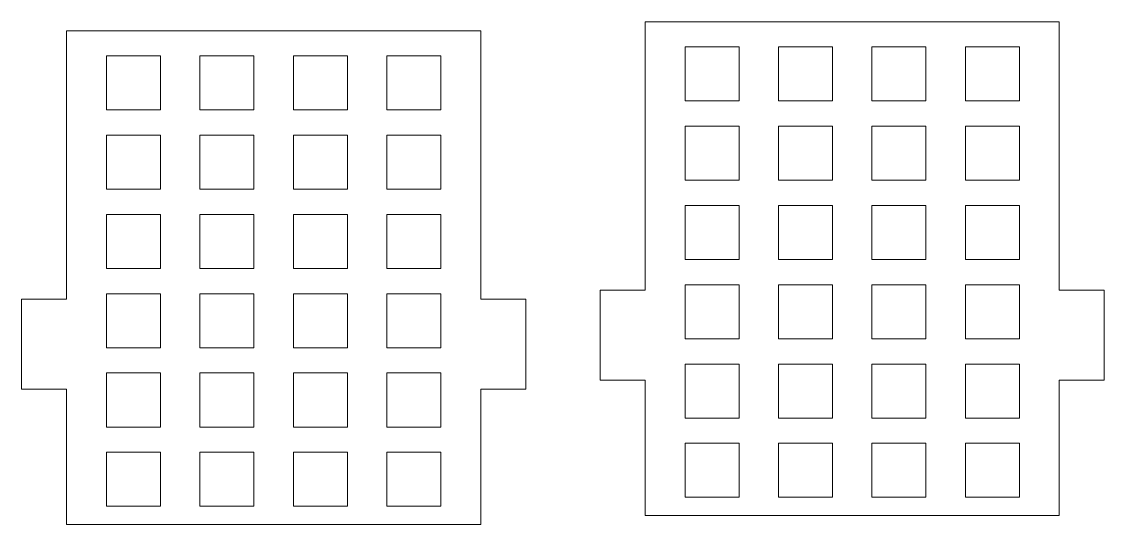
# Model space of a CAD drawing. Header units: inches. Extents: x 0.15 to 9.58, y -4.79 to -0.12.
# Drawn here: x 0.149 to 3.156, y -4.794 to -3.399 of the extents above; entities that cross this region are included whole.
import ezdxf

# ---------------------------------------------------------------- set-up
doc = ezdxf.new("R2010")
doc.units = ezdxf.units.IN
doc.header["$MEASUREMENT"] = 0
doc.layers.add('Layer 1', color=7, linetype='Continuous')

# ---------------------------------------------------------------- blocks, each defined once
blk = doc.blocks.new('block 393')
at = {"layer": 'Layer 1', "color": 7, "lineweight": 15, "true_color": 0xffffff}
blk.add_lwpolyline([(0.2743, -4.4194), (0.1493, -4.4194)], dxfattribs=at)
blk = doc.blocks.new('block 394')
at = {"layer": 'Layer 1', "color": 7, "lineweight": 15, "true_color": 0xffffff}
blk.add_lwpolyline([(0.1493, -4.1694), (0.2743, -4.1694)], dxfattribs=at)
blk = doc.blocks.new('block 395')
at = {"layer": 'Layer 1', "color": 7, "lineweight": 15, "true_color": 0xffffff}
blk.add_lwpolyline([(0.2743, -4.1694), (0.2743, -3.4244)], dxfattribs=at)
blk = doc.blocks.new('block 396')
at = {"layer": 'Layer 1', "color": 7, "lineweight": 15, "true_color": 0xffffff}
blk.add_lwpolyline([(1.4243, -3.4244), (1.4243, -4.1694)], dxfattribs=at)
blk = doc.blocks.new('block 397')
at = {"layer": 'Layer 1', "color": 7, "lineweight": 15, "true_color": 0xffffff}
blk.add_lwpolyline([(1.4243, -4.1694), (1.5493, -4.1694)], dxfattribs=at)
blk = doc.blocks.new('block 398')
at = {"layer": 'Layer 1', "color": 7, "lineweight": 15, "true_color": 0xffffff}
blk.add_lwpolyline([(1.5493, -4.4194), (1.4243, -4.4194)], dxfattribs=at)
blk = doc.blocks.new('block 399')
at = {"layer": 'Layer 1', "color": 7, "lineweight": 15, "true_color": 0xffffff}
blk.add_lwpolyline([(1.4243, -4.4194), (1.4243, -4.7944)], dxfattribs=at)
blk = doc.blocks.new('block 400')
at = {"layer": 'Layer 1', "color": 7, "lineweight": 15, "true_color": 0xffffff}
blk.add_lwpolyline([(1.4243, -4.7944), (0.2743, -4.7944)], dxfattribs=at)
blk = doc.blocks.new('block 401')
at = {"layer": 'Layer 1', "color": 7, "lineweight": 15, "true_color": 0xffffff}
blk.add_lwpolyline([(0.2743, -4.7944), (0.2743, -4.4194)], dxfattribs=at)
blk = doc.blocks.new('block 402')
at = {"layer": 'Layer 1', "color": 7, "lineweight": 15, "true_color": 0xffffff}
blk.add_lwpolyline([(0.5352, -4.7443), (0.5352, -4.5943)], dxfattribs=at)
blk = doc.blocks.new('block 403')
at = {"layer": 'Layer 1', "color": 7, "lineweight": 15, "true_color": 0xffffff}
blk.add_lwpolyline([(0.5352, -4.5943), (0.3852, -4.5943)], dxfattribs=at)
blk = doc.blocks.new('block 404')
at = {"layer": 'Layer 1', "color": 7, "lineweight": 15, "true_color": 0xffffff}
blk.add_lwpolyline([(0.3852, -4.5943), (0.3852, -4.7443)], dxfattribs=at)
blk = doc.blocks.new('block 405')
at = {"layer": 'Layer 1', "color": 7, "lineweight": 15, "true_color": 0xffffff}
blk.add_lwpolyline([(0.3852, -4.7443), (0.5352, -4.7443)], dxfattribs=at)
blk = doc.blocks.new('block 406')
at = {"layer": 'Layer 1', "color": 7, "lineweight": 15, "true_color": 0xffffff}
blk.add_lwpolyline([(0.7946, -4.7443), (0.7946, -4.5943)], dxfattribs=at)
blk = doc.blocks.new('block 407')
at = {"layer": 'Layer 1', "color": 7, "lineweight": 15, "true_color": 0xffffff}
blk.add_lwpolyline([(0.7946, -4.5943), (0.6446, -4.5943)], dxfattribs=at)
blk = doc.blocks.new('block 408')
at = {"layer": 'Layer 1', "color": 7, "lineweight": 15, "true_color": 0xffffff}
blk.add_lwpolyline([(0.6446, -4.5943), (0.6446, -4.7443)], dxfattribs=at)
blk = doc.blocks.new('block 409')
at = {"layer": 'Layer 1', "color": 7, "lineweight": 15, "true_color": 0xffffff}
blk.add_lwpolyline([(0.6446, -4.7443), (0.7946, -4.7443)], dxfattribs=at)
blk = doc.blocks.new('block 410')
at = {"layer": 'Layer 1', "color": 7, "lineweight": 15, "true_color": 0xffffff}
blk.add_lwpolyline([(1.054, -4.7443), (1.054, -4.5943)], dxfattribs=at)
blk = doc.blocks.new('block 411')
at = {"layer": 'Layer 1', "color": 7, "lineweight": 15, "true_color": 0xffffff}
blk.add_lwpolyline([(1.054, -4.5943), (0.904, -4.5943)], dxfattribs=at)
blk = doc.blocks.new('block 412')
at = {"layer": 'Layer 1', "color": 7, "lineweight": 15, "true_color": 0xffffff}
blk.add_lwpolyline([(0.904, -4.5943), (0.904, -4.7443)], dxfattribs=at)
blk = doc.blocks.new('block 413')
at = {"layer": 'Layer 1', "color": 7, "lineweight": 15, "true_color": 0xffffff}
blk.add_lwpolyline([(0.904, -4.7443), (1.054, -4.7443)], dxfattribs=at)
blk = doc.blocks.new('block 414')
at = {"layer": 'Layer 1', "color": 7, "lineweight": 15, "true_color": 0xffffff}
blk.add_lwpolyline([(1.3134, -4.7443), (1.3134, -4.5943)], dxfattribs=at)
blk = doc.blocks.new('block 415')
at = {"layer": 'Layer 1', "color": 7, "lineweight": 15, "true_color": 0xffffff}
blk.add_lwpolyline([(1.3134, -4.5943), (1.1634, -4.5943)], dxfattribs=at)
blk = doc.blocks.new('block 416')
at = {"layer": 'Layer 1', "color": 7, "lineweight": 15, "true_color": 0xffffff}
blk.add_lwpolyline([(1.1634, -4.5943), (1.1634, -4.7443)], dxfattribs=at)
blk = doc.blocks.new('block 417')
at = {"layer": 'Layer 1', "color": 7, "lineweight": 15, "true_color": 0xffffff}
blk.add_lwpolyline([(1.1634, -4.7443), (1.3134, -4.7443)], dxfattribs=at)
blk = doc.blocks.new('block 418')
at = {"layer": 'Layer 1', "color": 7, "lineweight": 15, "true_color": 0xffffff}
blk.add_lwpolyline([(0.5352, -4.5243), (0.5352, -4.3743)], dxfattribs=at)
blk = doc.blocks.new('block 419')
at = {"layer": 'Layer 1', "color": 7, "lineweight": 15, "true_color": 0xffffff}
blk.add_lwpolyline([(0.5352, -4.3743), (0.3852, -4.3743)], dxfattribs=at)
blk = doc.blocks.new('block 420')
at = {"layer": 'Layer 1', "color": 7, "lineweight": 15, "true_color": 0xffffff}
blk.add_lwpolyline([(0.3852, -4.3743), (0.3852, -4.5243)], dxfattribs=at)
blk = doc.blocks.new('block 421')
at = {"layer": 'Layer 1', "color": 7, "lineweight": 15, "true_color": 0xffffff}
blk.add_lwpolyline([(0.3852, -4.5243), (0.5352, -4.5243)], dxfattribs=at)
blk = doc.blocks.new('block 422')
at = {"layer": 'Layer 1', "color": 7, "lineweight": 15, "true_color": 0xffffff}
blk.add_lwpolyline([(0.7946, -4.5243), (0.7946, -4.3743)], dxfattribs=at)
blk = doc.blocks.new('block 423')
at = {"layer": 'Layer 1', "color": 7, "lineweight": 15, "true_color": 0xffffff}
blk.add_lwpolyline([(0.7946, -4.3743), (0.6446, -4.3743)], dxfattribs=at)
blk = doc.blocks.new('block 424')
at = {"layer": 'Layer 1', "color": 7, "lineweight": 15, "true_color": 0xffffff}
blk.add_lwpolyline([(0.6446, -4.3743), (0.6446, -4.5243)], dxfattribs=at)
blk = doc.blocks.new('block 425')
at = {"layer": 'Layer 1', "color": 7, "lineweight": 15, "true_color": 0xffffff}
blk.add_lwpolyline([(0.6446, -4.5243), (0.7946, -4.5243)], dxfattribs=at)
blk = doc.blocks.new('block 426')
at = {"layer": 'Layer 1', "color": 7, "lineweight": 15, "true_color": 0xffffff}
blk.add_lwpolyline([(1.054, -4.5243), (1.054, -4.3743)], dxfattribs=at)
blk = doc.blocks.new('block 427')
at = {"layer": 'Layer 1', "color": 7, "lineweight": 15, "true_color": 0xffffff}
blk.add_lwpolyline([(1.054, -4.3743), (0.904, -4.3743)], dxfattribs=at)
blk = doc.blocks.new('block 428')
at = {"layer": 'Layer 1', "color": 7, "lineweight": 15, "true_color": 0xffffff}
blk.add_lwpolyline([(0.904, -4.3743), (0.904, -4.5243)], dxfattribs=at)
blk = doc.blocks.new('block 429')
at = {"layer": 'Layer 1', "color": 7, "lineweight": 15, "true_color": 0xffffff}
blk.add_lwpolyline([(0.904, -4.5243), (1.054, -4.5243)], dxfattribs=at)
blk = doc.blocks.new('block 430')
at = {"layer": 'Layer 1', "color": 7, "lineweight": 15, "true_color": 0xffffff}
blk.add_lwpolyline([(1.3134, -4.5243), (1.3134, -4.3743)], dxfattribs=at)
blk = doc.blocks.new('block 431')
at = {"layer": 'Layer 1', "color": 7, "lineweight": 15, "true_color": 0xffffff}
blk.add_lwpolyline([(1.3134, -4.3743), (1.1634, -4.3743)], dxfattribs=at)
blk = doc.blocks.new('block 432')
at = {"layer": 'Layer 1', "color": 7, "lineweight": 15, "true_color": 0xffffff}
blk.add_lwpolyline([(1.1634, -4.3743), (1.1634, -4.5243)], dxfattribs=at)
blk = doc.blocks.new('block 433')
at = {"layer": 'Layer 1', "color": 7, "lineweight": 15, "true_color": 0xffffff}
blk.add_lwpolyline([(1.1634, -4.5243), (1.3134, -4.5243)], dxfattribs=at)
blk = doc.blocks.new('block 434')
at = {"layer": 'Layer 1', "color": 7, "lineweight": 15, "true_color": 0xffffff}
blk.add_lwpolyline([(0.5352, -4.3043), (0.5352, -4.1544)], dxfattribs=at)
blk = doc.blocks.new('block 435')
at = {"layer": 'Layer 1', "color": 7, "lineweight": 15, "true_color": 0xffffff}
blk.add_lwpolyline([(0.5352, -4.1544), (0.3852, -4.1544)], dxfattribs=at)
blk = doc.blocks.new('block 436')
at = {"layer": 'Layer 1', "color": 7, "lineweight": 15, "true_color": 0xffffff}
blk.add_lwpolyline([(0.3852, -4.1544), (0.3852, -4.3043)], dxfattribs=at)
blk = doc.blocks.new('block 437')
at = {"layer": 'Layer 1', "color": 7, "lineweight": 15, "true_color": 0xffffff}
blk.add_lwpolyline([(0.3852, -4.3043), (0.5352, -4.3043)], dxfattribs=at)
blk = doc.blocks.new('block 438')
at = {"layer": 'Layer 1', "color": 7, "lineweight": 15, "true_color": 0xffffff}
blk.add_lwpolyline([(0.7946, -4.3043), (0.7946, -4.1544)], dxfattribs=at)
blk = doc.blocks.new('block 439')
at = {"layer": 'Layer 1', "color": 7, "lineweight": 15, "true_color": 0xffffff}
blk.add_lwpolyline([(0.7946, -4.1544), (0.6446, -4.1544)], dxfattribs=at)
blk = doc.blocks.new('block 440')
at = {"layer": 'Layer 1', "color": 7, "lineweight": 15, "true_color": 0xffffff}
blk.add_lwpolyline([(0.6446, -4.1544), (0.6446, -4.3043)], dxfattribs=at)
blk = doc.blocks.new('block 441')
at = {"layer": 'Layer 1', "color": 7, "lineweight": 15, "true_color": 0xffffff}
blk.add_lwpolyline([(0.6446, -4.3043), (0.7946, -4.3043)], dxfattribs=at)
blk = doc.blocks.new('block 442')
at = {"layer": 'Layer 1', "color": 7, "lineweight": 15, "true_color": 0xffffff}
blk.add_lwpolyline([(1.054, -4.3043), (1.054, -4.1544)], dxfattribs=at)
blk = doc.blocks.new('block 443')
at = {"layer": 'Layer 1', "color": 7, "lineweight": 15, "true_color": 0xffffff}
blk.add_lwpolyline([(1.054, -4.1544), (0.904, -4.1544)], dxfattribs=at)
blk = doc.blocks.new('block 444')
at = {"layer": 'Layer 1', "color": 7, "lineweight": 15, "true_color": 0xffffff}
blk.add_lwpolyline([(0.904, -4.1544), (0.904, -4.3043)], dxfattribs=at)
blk = doc.blocks.new('block 445')
at = {"layer": 'Layer 1', "color": 7, "lineweight": 15, "true_color": 0xffffff}
blk.add_lwpolyline([(0.904, -4.3043), (1.054, -4.3043)], dxfattribs=at)
blk = doc.blocks.new('block 446')
at = {"layer": 'Layer 1', "color": 7, "lineweight": 15, "true_color": 0xffffff}
blk.add_lwpolyline([(1.3134, -4.3043), (1.3134, -4.1544)], dxfattribs=at)
blk = doc.blocks.new('block 447')
at = {"layer": 'Layer 1', "color": 7, "lineweight": 15, "true_color": 0xffffff}
blk.add_lwpolyline([(1.3134, -4.1544), (1.1634, -4.1544)], dxfattribs=at)
blk = doc.blocks.new('block 448')
at = {"layer": 'Layer 1', "color": 7, "lineweight": 15, "true_color": 0xffffff}
blk.add_lwpolyline([(1.1634, -4.1544), (1.1634, -4.3043)], dxfattribs=at)
blk = doc.blocks.new('block 449')
at = {"layer": 'Layer 1', "color": 7, "lineweight": 15, "true_color": 0xffffff}
blk.add_lwpolyline([(1.1634, -4.3043), (1.3134, -4.3043)], dxfattribs=at)
blk = doc.blocks.new('block 450')
at = {"layer": 'Layer 1', "color": 7, "lineweight": 15, "true_color": 0xffffff}
blk.add_lwpolyline([(0.5352, -4.0844), (0.5352, -3.9343)], dxfattribs=at)
blk = doc.blocks.new('block 451')
at = {"layer": 'Layer 1', "color": 7, "lineweight": 15, "true_color": 0xffffff}
blk.add_lwpolyline([(0.5352, -3.9343), (0.3852, -3.9343)], dxfattribs=at)
blk = doc.blocks.new('block 452')
at = {"layer": 'Layer 1', "color": 7, "lineweight": 15, "true_color": 0xffffff}
blk.add_lwpolyline([(0.3852, -3.9343), (0.3852, -4.0844)], dxfattribs=at)
blk = doc.blocks.new('block 453')
at = {"layer": 'Layer 1', "color": 7, "lineweight": 15, "true_color": 0xffffff}
blk.add_lwpolyline([(0.3852, -4.0844), (0.5352, -4.0844)], dxfattribs=at)
blk = doc.blocks.new('block 454')
at = {"layer": 'Layer 1', "color": 7, "lineweight": 15, "true_color": 0xffffff}
blk.add_lwpolyline([(0.7946, -4.0844), (0.7946, -3.9343)], dxfattribs=at)
blk = doc.blocks.new('block 455')
at = {"layer": 'Layer 1', "color": 7, "lineweight": 15, "true_color": 0xffffff}
blk.add_lwpolyline([(0.7946, -3.9343), (0.6446, -3.9343)], dxfattribs=at)
blk = doc.blocks.new('block 456')
at = {"layer": 'Layer 1', "color": 7, "lineweight": 15, "true_color": 0xffffff}
blk.add_lwpolyline([(0.6446, -3.9343), (0.6446, -4.0844)], dxfattribs=at)
blk = doc.blocks.new('block 457')
at = {"layer": 'Layer 1', "color": 7, "lineweight": 15, "true_color": 0xffffff}
blk.add_lwpolyline([(0.6446, -4.0844), (0.7946, -4.0844)], dxfattribs=at)
blk = doc.blocks.new('block 458')
at = {"layer": 'Layer 1', "color": 7, "lineweight": 15, "true_color": 0xffffff}
blk.add_lwpolyline([(1.054, -4.0844), (1.054, -3.9343)], dxfattribs=at)
blk = doc.blocks.new('block 459')
at = {"layer": 'Layer 1', "color": 7, "lineweight": 15, "true_color": 0xffffff}
blk.add_lwpolyline([(1.054, -3.9343), (0.904, -3.9343)], dxfattribs=at)
blk = doc.blocks.new('block 460')
at = {"layer": 'Layer 1', "color": 7, "lineweight": 15, "true_color": 0xffffff}
blk.add_lwpolyline([(0.904, -3.9343), (0.904, -4.0844)], dxfattribs=at)
blk = doc.blocks.new('block 461')
at = {"layer": 'Layer 1', "color": 7, "lineweight": 15, "true_color": 0xffffff}
blk.add_lwpolyline([(0.904, -4.0844), (1.054, -4.0844)], dxfattribs=at)
blk = doc.blocks.new('block 462')
at = {"layer": 'Layer 1', "color": 7, "lineweight": 15, "true_color": 0xffffff}
blk.add_lwpolyline([(1.3134, -4.0844), (1.3134, -3.9343)], dxfattribs=at)
blk = doc.blocks.new('block 463')
at = {"layer": 'Layer 1', "color": 7, "lineweight": 15, "true_color": 0xffffff}
blk.add_lwpolyline([(1.3134, -3.9343), (1.1634, -3.9343)], dxfattribs=at)
blk = doc.blocks.new('block 464')
at = {"layer": 'Layer 1', "color": 7, "lineweight": 15, "true_color": 0xffffff}
blk.add_lwpolyline([(1.1634, -3.9343), (1.1634, -4.0844)], dxfattribs=at)
blk = doc.blocks.new('block 465')
at = {"layer": 'Layer 1', "color": 7, "lineweight": 15, "true_color": 0xffffff}
blk.add_lwpolyline([(1.1634, -4.0844), (1.3134, -4.0844)], dxfattribs=at)
blk = doc.blocks.new('block 466')
at = {"layer": 'Layer 1', "color": 7, "lineweight": 15, "true_color": 0xffffff}
blk.add_lwpolyline([(0.5352, -3.8643), (0.5352, -3.7143)], dxfattribs=at)
blk = doc.blocks.new('block 467')
at = {"layer": 'Layer 1', "color": 7, "lineweight": 15, "true_color": 0xffffff}
blk.add_lwpolyline([(0.5352, -3.7143), (0.3852, -3.7143)], dxfattribs=at)
blk = doc.blocks.new('block 468')
at = {"layer": 'Layer 1', "color": 7, "lineweight": 15, "true_color": 0xffffff}
blk.add_lwpolyline([(0.3852, -3.7143), (0.3852, -3.8643)], dxfattribs=at)
blk = doc.blocks.new('block 469')
at = {"layer": 'Layer 1', "color": 7, "lineweight": 15, "true_color": 0xffffff}
blk.add_lwpolyline([(0.3852, -3.8643), (0.5352, -3.8643)], dxfattribs=at)
blk = doc.blocks.new('block 470')
at = {"layer": 'Layer 1', "color": 7, "lineweight": 15, "true_color": 0xffffff}
blk.add_lwpolyline([(0.7946, -3.8643), (0.7946, -3.7143)], dxfattribs=at)
blk = doc.blocks.new('block 471')
at = {"layer": 'Layer 1', "color": 7, "lineweight": 15, "true_color": 0xffffff}
blk.add_lwpolyline([(0.7946, -3.7143), (0.6446, -3.7143)], dxfattribs=at)
blk = doc.blocks.new('block 472')
at = {"layer": 'Layer 1', "color": 7, "lineweight": 15, "true_color": 0xffffff}
blk.add_lwpolyline([(0.6446, -3.7143), (0.6446, -3.8643)], dxfattribs=at)
blk = doc.blocks.new('block 473')
at = {"layer": 'Layer 1', "color": 7, "lineweight": 15, "true_color": 0xffffff}
blk.add_lwpolyline([(0.6446, -3.8643), (0.7946, -3.8643)], dxfattribs=at)
blk = doc.blocks.new('block 474')
at = {"layer": 'Layer 1', "color": 7, "lineweight": 15, "true_color": 0xffffff}
blk.add_lwpolyline([(1.054, -3.8643), (1.054, -3.7143)], dxfattribs=at)
blk = doc.blocks.new('block 475')
at = {"layer": 'Layer 1', "color": 7, "lineweight": 15, "true_color": 0xffffff}
blk.add_lwpolyline([(1.054, -3.7143), (0.904, -3.7143)], dxfattribs=at)
blk = doc.blocks.new('block 476')
at = {"layer": 'Layer 1', "color": 7, "lineweight": 15, "true_color": 0xffffff}
blk.add_lwpolyline([(0.904, -3.7143), (0.904, -3.8643)], dxfattribs=at)
blk = doc.blocks.new('block 477')
at = {"layer": 'Layer 1', "color": 7, "lineweight": 15, "true_color": 0xffffff}
blk.add_lwpolyline([(0.904, -3.8643), (1.054, -3.8643)], dxfattribs=at)
blk = doc.blocks.new('block 478')
at = {"layer": 'Layer 1', "color": 7, "lineweight": 15, "true_color": 0xffffff}
blk.add_lwpolyline([(1.3134, -3.8643), (1.3134, -3.7143)], dxfattribs=at)
blk = doc.blocks.new('block 479')
at = {"layer": 'Layer 1', "color": 7, "lineweight": 15, "true_color": 0xffffff}
blk.add_lwpolyline([(1.3134, -3.7143), (1.1634, -3.7143)], dxfattribs=at)
blk = doc.blocks.new('block 480')
at = {"layer": 'Layer 1', "color": 7, "lineweight": 15, "true_color": 0xffffff}
blk.add_lwpolyline([(1.1634, -3.7143), (1.1634, -3.8643)], dxfattribs=at)
blk = doc.blocks.new('block 481')
at = {"layer": 'Layer 1', "color": 7, "lineweight": 15, "true_color": 0xffffff}
blk.add_lwpolyline([(1.1634, -3.8643), (1.3134, -3.8643)], dxfattribs=at)
blk = doc.blocks.new('block 482')
at = {"layer": 'Layer 1', "color": 7, "lineweight": 15, "true_color": 0xffffff}
blk.add_lwpolyline([(0.5352, -3.6443), (0.5352, -3.4943)], dxfattribs=at)
blk = doc.blocks.new('block 483')
at = {"layer": 'Layer 1', "color": 7, "lineweight": 15, "true_color": 0xffffff}
blk.add_lwpolyline([(0.5352, -3.4943), (0.3852, -3.4943)], dxfattribs=at)
blk = doc.blocks.new('block 484')
at = {"layer": 'Layer 1', "color": 7, "lineweight": 15, "true_color": 0xffffff}
blk.add_lwpolyline([(0.3852, -3.4943), (0.3852, -3.6443)], dxfattribs=at)
blk = doc.blocks.new('block 485')
at = {"layer": 'Layer 1', "color": 7, "lineweight": 15, "true_color": 0xffffff}
blk.add_lwpolyline([(0.3852, -3.6443), (0.5352, -3.6443)], dxfattribs=at)
blk = doc.blocks.new('block 486')
at = {"layer": 'Layer 1', "color": 7, "lineweight": 15, "true_color": 0xffffff}
blk.add_lwpolyline([(0.7946, -3.6443), (0.7946, -3.4943)], dxfattribs=at)
blk = doc.blocks.new('block 487')
at = {"layer": 'Layer 1', "color": 7, "lineweight": 15, "true_color": 0xffffff}
blk.add_lwpolyline([(0.7946, -3.4943), (0.6446, -3.4943)], dxfattribs=at)
blk = doc.blocks.new('block 488')
at = {"layer": 'Layer 1', "color": 7, "lineweight": 15, "true_color": 0xffffff}
blk.add_lwpolyline([(0.6446, -3.4943), (0.6446, -3.6443)], dxfattribs=at)
blk = doc.blocks.new('block 489')
at = {"layer": 'Layer 1', "color": 7, "lineweight": 15, "true_color": 0xffffff}
blk.add_lwpolyline([(0.6446, -3.6443), (0.7946, -3.6443)], dxfattribs=at)
blk = doc.blocks.new('block 490')
at = {"layer": 'Layer 1', "color": 7, "lineweight": 15, "true_color": 0xffffff}
blk.add_lwpolyline([(1.054, -3.6443), (1.054, -3.4943)], dxfattribs=at)
blk = doc.blocks.new('block 491')
at = {"layer": 'Layer 1', "color": 7, "lineweight": 15, "true_color": 0xffffff}
blk.add_lwpolyline([(1.054, -3.4943), (0.904, -3.4943)], dxfattribs=at)
blk = doc.blocks.new('block 492')
at = {"layer": 'Layer 1', "color": 7, "lineweight": 15, "true_color": 0xffffff}
blk.add_lwpolyline([(0.904, -3.4943), (0.904, -3.6443)], dxfattribs=at)
blk = doc.blocks.new('block 493')
at = {"layer": 'Layer 1', "color": 7, "lineweight": 15, "true_color": 0xffffff}
blk.add_lwpolyline([(0.904, -3.6443), (1.054, -3.6443)], dxfattribs=at)
blk = doc.blocks.new('block 494')
at = {"layer": 'Layer 1', "color": 7, "lineweight": 15, "true_color": 0xffffff}
blk.add_lwpolyline([(1.3134, -3.6443), (1.3134, -3.4943)], dxfattribs=at)
blk = doc.blocks.new('block 495')
at = {"layer": 'Layer 1', "color": 7, "lineweight": 15, "true_color": 0xffffff}
blk.add_lwpolyline([(1.3134, -3.4943), (1.1634, -3.4943)], dxfattribs=at)
blk = doc.blocks.new('block 496')
at = {"layer": 'Layer 1', "color": 7, "lineweight": 15, "true_color": 0xffffff}
blk.add_lwpolyline([(1.1634, -3.4943), (1.1634, -3.6443)], dxfattribs=at)
blk = doc.blocks.new('block 497')
at = {"layer": 'Layer 1', "color": 7, "lineweight": 15, "true_color": 0xffffff}
blk.add_lwpolyline([(1.1634, -3.6443), (1.3134, -3.6443)], dxfattribs=at)
blk = doc.blocks.new('block 498')
at = {"layer": 'Layer 1', "color": 7, "lineweight": 15, "true_color": 0xffffff}
blk.add_lwpolyline([(1.4243, -3.4244), (0.2743, -3.4244)], dxfattribs=at)
blk = doc.blocks.new('block 499')
at = {"layer": 'Layer 1', "color": 7, "lineweight": 15, "true_color": 0xffffff}
blk.add_lwpolyline([(1.5493, -4.4194), (1.5493, -4.1694)], dxfattribs=at)
blk = doc.blocks.new('block 500')
at = {"layer": 'Layer 1', "color": 7, "lineweight": 15, "true_color": 0xffffff}
blk.add_lwpolyline([(0.1493, -4.1694), (0.1493, -4.4194)], dxfattribs=at)
blk = doc.blocks.new('block 392')
at = {"layer": 'Layer 1'}
for name in ['block 395', 'block 498', 'block 396', 'block 483', 'block 484', 'block 482', 'block 487', 'block 488', 'block 486', 'block 491', 'block 492', 'block 490', 'block 495', 'block 496', 'block 494', 'block 485', 'block 489', 'block 493', 'block 497', 'block 467', 'block 468', 'block 466', 'block 471', 'block 472', 'block 470', 'block 475', 'block 476', 'block 474', 'block 479', 'block 480', 'block 478', 'block 469', 'block 473', 'block 477', 'block 481', 'block 451', 'block 452', 'block 450', 'block 455', 'block 456', 'block 454', 'block 459', 'block 460', 'block 458', 'block 463', 'block 464', 'block 462', 'block 453', 'block 457', 'block 461', 'block 465', 'block 394', 'block 500', 'block 435', 'block 436', 'block 434', 'block 439', 'block 440', 'block 438', 'block 443', 'block 444', 'block 442', 'block 447', 'block 448', 'block 446', 'block 397', 'block 499', 'block 437', 'block 441', 'block 445', 'block 449', 'block 419', 'block 420', 'block 418', 'block 423', 'block 424', 'block 422', 'block 427', 'block 428', 'block 426', 'block 431', 'block 432', 'block 430', 'block 393', 'block 401', 'block 398', 'block 399', 'block 421', 'block 425', 'block 429', 'block 433', 'block 403', 'block 404', 'block 402', 'block 407', 'block 408', 'block 406', 'block 411', 'block 412', 'block 410', 'block 415', 'block 416', 'block 414', 'block 405', 'block 409', 'block 413', 'block 417', 'block 400']:
    blk.add_blockref(name, (0, 0), dxfattribs=at)
blk = doc.blocks.new('block 502')
at = {"layer": 'Layer 1', "color": 7, "lineweight": 15, "true_color": 0xffffff}
blk.add_lwpolyline([(1.8811, -4.3944), (1.7561, -4.3944)], dxfattribs=at)
blk = doc.blocks.new('block 503')
at = {"layer": 'Layer 1', "color": 7, "lineweight": 15, "true_color": 0xffffff}
blk.add_lwpolyline([(1.7561, -4.1444), (1.8811, -4.1444)], dxfattribs=at)
blk = doc.blocks.new('block 504')
at = {"layer": 'Layer 1', "color": 7, "lineweight": 15, "true_color": 0xffffff}
blk.add_lwpolyline([(1.8811, -4.1444), (1.8811, -3.3994)], dxfattribs=at)
blk = doc.blocks.new('block 505')
at = {"layer": 'Layer 1', "color": 7, "lineweight": 15, "true_color": 0xffffff}
blk.add_lwpolyline([(3.0311, -3.3994), (3.0311, -4.1444)], dxfattribs=at)
blk = doc.blocks.new('block 506')
at = {"layer": 'Layer 1', "color": 7, "lineweight": 15, "true_color": 0xffffff}
blk.add_lwpolyline([(3.0311, -4.1444), (3.1561, -4.1444)], dxfattribs=at)
blk = doc.blocks.new('block 507')
at = {"layer": 'Layer 1', "color": 7, "lineweight": 15, "true_color": 0xffffff}
blk.add_lwpolyline([(3.1561, -4.3944), (3.0311, -4.3944)], dxfattribs=at)
blk = doc.blocks.new('block 508')
at = {"layer": 'Layer 1', "color": 7, "lineweight": 15, "true_color": 0xffffff}
blk.add_lwpolyline([(3.0311, -4.3944), (3.0311, -4.7694)], dxfattribs=at)
blk = doc.blocks.new('block 509')
at = {"layer": 'Layer 1', "color": 7, "lineweight": 15, "true_color": 0xffffff}
blk.add_lwpolyline([(3.0311, -4.7694), (1.8811, -4.7694)], dxfattribs=at)
blk = doc.blocks.new('block 510')
at = {"layer": 'Layer 1', "color": 7, "lineweight": 15, "true_color": 0xffffff}
blk.add_lwpolyline([(1.8811, -4.7694), (1.8811, -4.3944)], dxfattribs=at)
blk = doc.blocks.new('block 511')
at = {"layer": 'Layer 1', "color": 7, "lineweight": 15, "true_color": 0xffffff}
blk.add_lwpolyline([(2.142, -4.7193), (2.142, -4.5693)], dxfattribs=at)
blk = doc.blocks.new('block 512')
at = {"layer": 'Layer 1', "color": 7, "lineweight": 15, "true_color": 0xffffff}
blk.add_lwpolyline([(2.142, -4.5693), (1.992, -4.5693)], dxfattribs=at)
blk = doc.blocks.new('block 513')
at = {"layer": 'Layer 1', "color": 7, "lineweight": 15, "true_color": 0xffffff}
blk.add_lwpolyline([(1.992, -4.5693), (1.992, -4.7193)], dxfattribs=at)
blk = doc.blocks.new('block 514')
at = {"layer": 'Layer 1', "color": 7, "lineweight": 15, "true_color": 0xffffff}
blk.add_lwpolyline([(1.992, -4.7193), (2.142, -4.7193)], dxfattribs=at)
blk = doc.blocks.new('block 515')
at = {"layer": 'Layer 1', "color": 7, "lineweight": 15, "true_color": 0xffffff}
blk.add_lwpolyline([(2.4014, -4.7193), (2.4014, -4.5693)], dxfattribs=at)
blk = doc.blocks.new('block 516')
at = {"layer": 'Layer 1', "color": 7, "lineweight": 15, "true_color": 0xffffff}
blk.add_lwpolyline([(2.4014, -4.5693), (2.2514, -4.5693)], dxfattribs=at)
blk = doc.blocks.new('block 517')
at = {"layer": 'Layer 1', "color": 7, "lineweight": 15, "true_color": 0xffffff}
blk.add_lwpolyline([(2.2514, -4.5693), (2.2514, -4.7193)], dxfattribs=at)
blk = doc.blocks.new('block 518')
at = {"layer": 'Layer 1', "color": 7, "lineweight": 15, "true_color": 0xffffff}
blk.add_lwpolyline([(2.2514, -4.7193), (2.4014, -4.7193)], dxfattribs=at)
blk = doc.blocks.new('block 519')
at = {"layer": 'Layer 1', "color": 7, "lineweight": 15, "true_color": 0xffffff}
blk.add_lwpolyline([(2.6608, -4.7193), (2.6608, -4.5693)], dxfattribs=at)
blk = doc.blocks.new('block 520')
at = {"layer": 'Layer 1', "color": 7, "lineweight": 15, "true_color": 0xffffff}
blk.add_lwpolyline([(2.6608, -4.5693), (2.5108, -4.5693)], dxfattribs=at)
blk = doc.blocks.new('block 521')
at = {"layer": 'Layer 1', "color": 7, "lineweight": 15, "true_color": 0xffffff}
blk.add_lwpolyline([(2.5108, -4.5693), (2.5108, -4.7193)], dxfattribs=at)
blk = doc.blocks.new('block 522')
at = {"layer": 'Layer 1', "color": 7, "lineweight": 15, "true_color": 0xffffff}
blk.add_lwpolyline([(2.5108, -4.7193), (2.6608, -4.7193)], dxfattribs=at)
blk = doc.blocks.new('block 523')
at = {"layer": 'Layer 1', "color": 7, "lineweight": 15, "true_color": 0xffffff}
blk.add_lwpolyline([(2.9202, -4.7193), (2.9202, -4.5693)], dxfattribs=at)
blk = doc.blocks.new('block 524')
at = {"layer": 'Layer 1', "color": 7, "lineweight": 15, "true_color": 0xffffff}
blk.add_lwpolyline([(2.9202, -4.5693), (2.7702, -4.5693)], dxfattribs=at)
blk = doc.blocks.new('block 525')
at = {"layer": 'Layer 1', "color": 7, "lineweight": 15, "true_color": 0xffffff}
blk.add_lwpolyline([(2.7702, -4.5693), (2.7702, -4.7193)], dxfattribs=at)
blk = doc.blocks.new('block 526')
at = {"layer": 'Layer 1', "color": 7, "lineweight": 15, "true_color": 0xffffff}
blk.add_lwpolyline([(2.7702, -4.7193), (2.9202, -4.7193)], dxfattribs=at)
blk = doc.blocks.new('block 527')
at = {"layer": 'Layer 1', "color": 7, "lineweight": 15, "true_color": 0xffffff}
blk.add_lwpolyline([(2.142, -4.4993), (2.142, -4.3494)], dxfattribs=at)
blk = doc.blocks.new('block 528')
at = {"layer": 'Layer 1', "color": 7, "lineweight": 15, "true_color": 0xffffff}
blk.add_lwpolyline([(2.142, -4.3494), (1.992, -4.3494)], dxfattribs=at)
blk = doc.blocks.new('block 529')
at = {"layer": 'Layer 1', "color": 7, "lineweight": 15, "true_color": 0xffffff}
blk.add_lwpolyline([(1.992, -4.3494), (1.992, -4.4993)], dxfattribs=at)
blk = doc.blocks.new('block 530')
at = {"layer": 'Layer 1', "color": 7, "lineweight": 15, "true_color": 0xffffff}
blk.add_lwpolyline([(1.992, -4.4993), (2.142, -4.4993)], dxfattribs=at)
blk = doc.blocks.new('block 531')
at = {"layer": 'Layer 1', "color": 7, "lineweight": 15, "true_color": 0xffffff}
blk.add_lwpolyline([(2.4014, -4.4993), (2.4014, -4.3494)], dxfattribs=at)
blk = doc.blocks.new('block 532')
at = {"layer": 'Layer 1', "color": 7, "lineweight": 15, "true_color": 0xffffff}
blk.add_lwpolyline([(2.4014, -4.3494), (2.2514, -4.3494)], dxfattribs=at)
blk = doc.blocks.new('block 533')
at = {"layer": 'Layer 1', "color": 7, "lineweight": 15, "true_color": 0xffffff}
blk.add_lwpolyline([(2.2514, -4.3494), (2.2514, -4.4993)], dxfattribs=at)
blk = doc.blocks.new('block 534')
at = {"layer": 'Layer 1', "color": 7, "lineweight": 15, "true_color": 0xffffff}
blk.add_lwpolyline([(2.2514, -4.4993), (2.4014, -4.4993)], dxfattribs=at)
blk = doc.blocks.new('block 535')
at = {"layer": 'Layer 1', "color": 7, "lineweight": 15, "true_color": 0xffffff}
blk.add_lwpolyline([(2.6608, -4.4993), (2.6608, -4.3494)], dxfattribs=at)
blk = doc.blocks.new('block 536')
at = {"layer": 'Layer 1', "color": 7, "lineweight": 15, "true_color": 0xffffff}
blk.add_lwpolyline([(2.6608, -4.3494), (2.5108, -4.3494)], dxfattribs=at)
blk = doc.blocks.new('block 537')
at = {"layer": 'Layer 1', "color": 7, "lineweight": 15, "true_color": 0xffffff}
blk.add_lwpolyline([(2.5108, -4.3494), (2.5108, -4.4993)], dxfattribs=at)
blk = doc.blocks.new('block 538')
at = {"layer": 'Layer 1', "color": 7, "lineweight": 15, "true_color": 0xffffff}
blk.add_lwpolyline([(2.5108, -4.4993), (2.6608, -4.4993)], dxfattribs=at)
blk = doc.blocks.new('block 539')
at = {"layer": 'Layer 1', "color": 7, "lineweight": 15, "true_color": 0xffffff}
blk.add_lwpolyline([(2.9202, -4.4993), (2.9202, -4.3494)], dxfattribs=at)
blk = doc.blocks.new('block 540')
at = {"layer": 'Layer 1', "color": 7, "lineweight": 15, "true_color": 0xffffff}
blk.add_lwpolyline([(2.9202, -4.3494), (2.7702, -4.3494)], dxfattribs=at)
blk = doc.blocks.new('block 541')
at = {"layer": 'Layer 1', "color": 7, "lineweight": 15, "true_color": 0xffffff}
blk.add_lwpolyline([(2.7702, -4.3494), (2.7702, -4.4993)], dxfattribs=at)
blk = doc.blocks.new('block 542')
at = {"layer": 'Layer 1', "color": 7, "lineweight": 15, "true_color": 0xffffff}
blk.add_lwpolyline([(2.7702, -4.4993), (2.9202, -4.4993)], dxfattribs=at)
blk = doc.blocks.new('block 543')
at = {"layer": 'Layer 1', "color": 7, "lineweight": 15, "true_color": 0xffffff}
blk.add_lwpolyline([(2.142, -4.2794), (2.142, -4.1294)], dxfattribs=at)
blk = doc.blocks.new('block 544')
at = {"layer": 'Layer 1', "color": 7, "lineweight": 15, "true_color": 0xffffff}
blk.add_lwpolyline([(2.142, -4.1294), (1.992, -4.1294)], dxfattribs=at)
blk = doc.blocks.new('block 545')
at = {"layer": 'Layer 1', "color": 7, "lineweight": 15, "true_color": 0xffffff}
blk.add_lwpolyline([(1.992, -4.1294), (1.992, -4.2794)], dxfattribs=at)
blk = doc.blocks.new('block 546')
at = {"layer": 'Layer 1', "color": 7, "lineweight": 15, "true_color": 0xffffff}
blk.add_lwpolyline([(1.992, -4.2794), (2.142, -4.2794)], dxfattribs=at)
blk = doc.blocks.new('block 547')
at = {"layer": 'Layer 1', "color": 7, "lineweight": 15, "true_color": 0xffffff}
blk.add_lwpolyline([(2.4014, -4.2794), (2.4014, -4.1294)], dxfattribs=at)
blk = doc.blocks.new('block 548')
at = {"layer": 'Layer 1', "color": 7, "lineweight": 15, "true_color": 0xffffff}
blk.add_lwpolyline([(2.4014, -4.1294), (2.2514, -4.1294)], dxfattribs=at)
blk = doc.blocks.new('block 549')
at = {"layer": 'Layer 1', "color": 7, "lineweight": 15, "true_color": 0xffffff}
blk.add_lwpolyline([(2.2514, -4.1294), (2.2514, -4.2794)], dxfattribs=at)
blk = doc.blocks.new('block 550')
at = {"layer": 'Layer 1', "color": 7, "lineweight": 15, "true_color": 0xffffff}
blk.add_lwpolyline([(2.2514, -4.2794), (2.4014, -4.2794)], dxfattribs=at)
blk = doc.blocks.new('block 551')
at = {"layer": 'Layer 1', "color": 7, "lineweight": 15, "true_color": 0xffffff}
blk.add_lwpolyline([(2.6608, -4.2794), (2.6608, -4.1294)], dxfattribs=at)
blk = doc.blocks.new('block 552')
at = {"layer": 'Layer 1', "color": 7, "lineweight": 15, "true_color": 0xffffff}
blk.add_lwpolyline([(2.6608, -4.1294), (2.5108, -4.1294)], dxfattribs=at)
blk = doc.blocks.new('block 553')
at = {"layer": 'Layer 1', "color": 7, "lineweight": 15, "true_color": 0xffffff}
blk.add_lwpolyline([(2.5108, -4.1294), (2.5108, -4.2794)], dxfattribs=at)
blk = doc.blocks.new('block 554')
at = {"layer": 'Layer 1', "color": 7, "lineweight": 15, "true_color": 0xffffff}
blk.add_lwpolyline([(2.5108, -4.2794), (2.6608, -4.2794)], dxfattribs=at)
blk = doc.blocks.new('block 555')
at = {"layer": 'Layer 1', "color": 7, "lineweight": 15, "true_color": 0xffffff}
blk.add_lwpolyline([(2.9202, -4.2794), (2.9202, -4.1294)], dxfattribs=at)
blk = doc.blocks.new('block 556')
at = {"layer": 'Layer 1', "color": 7, "lineweight": 15, "true_color": 0xffffff}
blk.add_lwpolyline([(2.9202, -4.1294), (2.7702, -4.1294)], dxfattribs=at)
blk = doc.blocks.new('block 557')
at = {"layer": 'Layer 1', "color": 7, "lineweight": 15, "true_color": 0xffffff}
blk.add_lwpolyline([(2.7702, -4.1294), (2.7702, -4.2794)], dxfattribs=at)
blk = doc.blocks.new('block 558')
at = {"layer": 'Layer 1', "color": 7, "lineweight": 15, "true_color": 0xffffff}
blk.add_lwpolyline([(2.7702, -4.2794), (2.9202, -4.2794)], dxfattribs=at)
blk = doc.blocks.new('block 559')
at = {"layer": 'Layer 1', "color": 7, "lineweight": 15, "true_color": 0xffffff}
blk.add_lwpolyline([(2.142, -4.0594), (2.142, -3.9093)], dxfattribs=at)
blk = doc.blocks.new('block 560')
at = {"layer": 'Layer 1', "color": 7, "lineweight": 15, "true_color": 0xffffff}
blk.add_lwpolyline([(2.142, -3.9093), (1.992, -3.9093)], dxfattribs=at)
blk = doc.blocks.new('block 561')
at = {"layer": 'Layer 1', "color": 7, "lineweight": 15, "true_color": 0xffffff}
blk.add_lwpolyline([(1.992, -3.9093), (1.992, -4.0594)], dxfattribs=at)
blk = doc.blocks.new('block 562')
at = {"layer": 'Layer 1', "color": 7, "lineweight": 15, "true_color": 0xffffff}
blk.add_lwpolyline([(1.992, -4.0594), (2.142, -4.0594)], dxfattribs=at)
blk = doc.blocks.new('block 563')
at = {"layer": 'Layer 1', "color": 7, "lineweight": 15, "true_color": 0xffffff}
blk.add_lwpolyline([(2.4014, -4.0594), (2.4014, -3.9093)], dxfattribs=at)
blk = doc.blocks.new('block 564')
at = {"layer": 'Layer 1', "color": 7, "lineweight": 15, "true_color": 0xffffff}
blk.add_lwpolyline([(2.4014, -3.9093), (2.2514, -3.9093)], dxfattribs=at)
blk = doc.blocks.new('block 565')
at = {"layer": 'Layer 1', "color": 7, "lineweight": 15, "true_color": 0xffffff}
blk.add_lwpolyline([(2.2514, -3.9093), (2.2514, -4.0594)], dxfattribs=at)
blk = doc.blocks.new('block 566')
at = {"layer": 'Layer 1', "color": 7, "lineweight": 15, "true_color": 0xffffff}
blk.add_lwpolyline([(2.2514, -4.0594), (2.4014, -4.0594)], dxfattribs=at)
blk = doc.blocks.new('block 567')
at = {"layer": 'Layer 1', "color": 7, "lineweight": 15, "true_color": 0xffffff}
blk.add_lwpolyline([(2.6608, -4.0594), (2.6608, -3.9093)], dxfattribs=at)
blk = doc.blocks.new('block 568')
at = {"layer": 'Layer 1', "color": 7, "lineweight": 15, "true_color": 0xffffff}
blk.add_lwpolyline([(2.6608, -3.9093), (2.5108, -3.9093)], dxfattribs=at)
blk = doc.blocks.new('block 569')
at = {"layer": 'Layer 1', "color": 7, "lineweight": 15, "true_color": 0xffffff}
blk.add_lwpolyline([(2.5108, -3.9093), (2.5108, -4.0594)], dxfattribs=at)
blk = doc.blocks.new('block 570')
at = {"layer": 'Layer 1', "color": 7, "lineweight": 15, "true_color": 0xffffff}
blk.add_lwpolyline([(2.5108, -4.0594), (2.6608, -4.0594)], dxfattribs=at)
blk = doc.blocks.new('block 571')
at = {"layer": 'Layer 1', "color": 7, "lineweight": 15, "true_color": 0xffffff}
blk.add_lwpolyline([(2.9202, -4.0594), (2.9202, -3.9093)], dxfattribs=at)
blk = doc.blocks.new('block 572')
at = {"layer": 'Layer 1', "color": 7, "lineweight": 15, "true_color": 0xffffff}
blk.add_lwpolyline([(2.9202, -3.9093), (2.7702, -3.9093)], dxfattribs=at)
blk = doc.blocks.new('block 573')
at = {"layer": 'Layer 1', "color": 7, "lineweight": 15, "true_color": 0xffffff}
blk.add_lwpolyline([(2.7702, -3.9093), (2.7702, -4.0594)], dxfattribs=at)
blk = doc.blocks.new('block 574')
at = {"layer": 'Layer 1', "color": 7, "lineweight": 15, "true_color": 0xffffff}
blk.add_lwpolyline([(2.7702, -4.0594), (2.9202, -4.0594)], dxfattribs=at)
blk = doc.blocks.new('block 575')
at = {"layer": 'Layer 1', "color": 7, "lineweight": 15, "true_color": 0xffffff}
blk.add_lwpolyline([(2.142, -3.8393), (2.142, -3.6894)], dxfattribs=at)
blk = doc.blocks.new('block 576')
at = {"layer": 'Layer 1', "color": 7, "lineweight": 15, "true_color": 0xffffff}
blk.add_lwpolyline([(2.142, -3.6894), (1.992, -3.6894)], dxfattribs=at)
blk = doc.blocks.new('block 577')
at = {"layer": 'Layer 1', "color": 7, "lineweight": 15, "true_color": 0xffffff}
blk.add_lwpolyline([(1.992, -3.6894), (1.992, -3.8393)], dxfattribs=at)
blk = doc.blocks.new('block 578')
at = {"layer": 'Layer 1', "color": 7, "lineweight": 15, "true_color": 0xffffff}
blk.add_lwpolyline([(1.992, -3.8393), (2.142, -3.8393)], dxfattribs=at)
blk = doc.blocks.new('block 579')
at = {"layer": 'Layer 1', "color": 7, "lineweight": 15, "true_color": 0xffffff}
blk.add_lwpolyline([(2.4014, -3.8393), (2.4014, -3.6894)], dxfattribs=at)
blk = doc.blocks.new('block 580')
at = {"layer": 'Layer 1', "color": 7, "lineweight": 15, "true_color": 0xffffff}
blk.add_lwpolyline([(2.4014, -3.6894), (2.2514, -3.6894)], dxfattribs=at)
blk = doc.blocks.new('block 581')
at = {"layer": 'Layer 1', "color": 7, "lineweight": 15, "true_color": 0xffffff}
blk.add_lwpolyline([(2.2514, -3.6894), (2.2514, -3.8393)], dxfattribs=at)
blk = doc.blocks.new('block 582')
at = {"layer": 'Layer 1', "color": 7, "lineweight": 15, "true_color": 0xffffff}
blk.add_lwpolyline([(2.2514, -3.8393), (2.4014, -3.8393)], dxfattribs=at)
blk = doc.blocks.new('block 583')
at = {"layer": 'Layer 1', "color": 7, "lineweight": 15, "true_color": 0xffffff}
blk.add_lwpolyline([(2.6608, -3.8393), (2.6608, -3.6894)], dxfattribs=at)
blk = doc.blocks.new('block 584')
at = {"layer": 'Layer 1', "color": 7, "lineweight": 15, "true_color": 0xffffff}
blk.add_lwpolyline([(2.6608, -3.6894), (2.5108, -3.6894)], dxfattribs=at)
blk = doc.blocks.new('block 585')
at = {"layer": 'Layer 1', "color": 7, "lineweight": 15, "true_color": 0xffffff}
blk.add_lwpolyline([(2.5108, -3.6894), (2.5108, -3.8393)], dxfattribs=at)
blk = doc.blocks.new('block 586')
at = {"layer": 'Layer 1', "color": 7, "lineweight": 15, "true_color": 0xffffff}
blk.add_lwpolyline([(2.5108, -3.8393), (2.6608, -3.8393)], dxfattribs=at)
blk = doc.blocks.new('block 587')
at = {"layer": 'Layer 1', "color": 7, "lineweight": 15, "true_color": 0xffffff}
blk.add_lwpolyline([(2.9202, -3.8393), (2.9202, -3.6894)], dxfattribs=at)
blk = doc.blocks.new('block 588')
at = {"layer": 'Layer 1', "color": 7, "lineweight": 15, "true_color": 0xffffff}
blk.add_lwpolyline([(2.9202, -3.6894), (2.7702, -3.6894)], dxfattribs=at)
blk = doc.blocks.new('block 589')
at = {"layer": 'Layer 1', "color": 7, "lineweight": 15, "true_color": 0xffffff}
blk.add_lwpolyline([(2.7702, -3.6894), (2.7702, -3.8393)], dxfattribs=at)
blk = doc.blocks.new('block 590')
at = {"layer": 'Layer 1', "color": 7, "lineweight": 15, "true_color": 0xffffff}
blk.add_lwpolyline([(2.7702, -3.8393), (2.9202, -3.8393)], dxfattribs=at)
blk = doc.blocks.new('block 591')
at = {"layer": 'Layer 1', "color": 7, "lineweight": 15, "true_color": 0xffffff}
blk.add_lwpolyline([(2.142, -3.6194), (2.142, -3.4693)], dxfattribs=at)
blk = doc.blocks.new('block 592')
at = {"layer": 'Layer 1', "color": 7, "lineweight": 15, "true_color": 0xffffff}
blk.add_lwpolyline([(2.142, -3.4693), (1.992, -3.4693)], dxfattribs=at)
blk = doc.blocks.new('block 593')
at = {"layer": 'Layer 1', "color": 7, "lineweight": 15, "true_color": 0xffffff}
blk.add_lwpolyline([(1.992, -3.4693), (1.992, -3.6194)], dxfattribs=at)
blk = doc.blocks.new('block 594')
at = {"layer": 'Layer 1', "color": 7, "lineweight": 15, "true_color": 0xffffff}
blk.add_lwpolyline([(1.992, -3.6194), (2.142, -3.6194)], dxfattribs=at)
blk = doc.blocks.new('block 595')
at = {"layer": 'Layer 1', "color": 7, "lineweight": 15, "true_color": 0xffffff}
blk.add_lwpolyline([(2.4014, -3.6194), (2.4014, -3.4693)], dxfattribs=at)
blk = doc.blocks.new('block 596')
at = {"layer": 'Layer 1', "color": 7, "lineweight": 15, "true_color": 0xffffff}
blk.add_lwpolyline([(2.4014, -3.4693), (2.2514, -3.4693)], dxfattribs=at)
blk = doc.blocks.new('block 597')
at = {"layer": 'Layer 1', "color": 7, "lineweight": 15, "true_color": 0xffffff}
blk.add_lwpolyline([(2.2514, -3.4693), (2.2514, -3.6194)], dxfattribs=at)
blk = doc.blocks.new('block 598')
at = {"layer": 'Layer 1', "color": 7, "lineweight": 15, "true_color": 0xffffff}
blk.add_lwpolyline([(2.2514, -3.6194), (2.4014, -3.6194)], dxfattribs=at)
blk = doc.blocks.new('block 599')
at = {"layer": 'Layer 1', "color": 7, "lineweight": 15, "true_color": 0xffffff}
blk.add_lwpolyline([(2.6608, -3.6194), (2.6608, -3.4693)], dxfattribs=at)
blk = doc.blocks.new('block 600')
at = {"layer": 'Layer 1', "color": 7, "lineweight": 15, "true_color": 0xffffff}
blk.add_lwpolyline([(2.6608, -3.4693), (2.5108, -3.4693)], dxfattribs=at)
blk = doc.blocks.new('block 601')
at = {"layer": 'Layer 1', "color": 7, "lineweight": 15, "true_color": 0xffffff}
blk.add_lwpolyline([(2.5108, -3.4693), (2.5108, -3.6194)], dxfattribs=at)
blk = doc.blocks.new('block 602')
at = {"layer": 'Layer 1', "color": 7, "lineweight": 15, "true_color": 0xffffff}
blk.add_lwpolyline([(2.5108, -3.6194), (2.6608, -3.6194)], dxfattribs=at)
blk = doc.blocks.new('block 603')
at = {"layer": 'Layer 1', "color": 7, "lineweight": 15, "true_color": 0xffffff}
blk.add_lwpolyline([(2.9202, -3.6194), (2.9202, -3.4693)], dxfattribs=at)
blk = doc.blocks.new('block 604')
at = {"layer": 'Layer 1', "color": 7, "lineweight": 15, "true_color": 0xffffff}
blk.add_lwpolyline([(2.9202, -3.4693), (2.7702, -3.4693)], dxfattribs=at)
blk = doc.blocks.new('block 605')
at = {"layer": 'Layer 1', "color": 7, "lineweight": 15, "true_color": 0xffffff}
blk.add_lwpolyline([(2.7702, -3.4693), (2.7702, -3.6194)], dxfattribs=at)
blk = doc.blocks.new('block 606')
at = {"layer": 'Layer 1', "color": 7, "lineweight": 15, "true_color": 0xffffff}
blk.add_lwpolyline([(2.7702, -3.6194), (2.9202, -3.6194)], dxfattribs=at)
blk = doc.blocks.new('block 607')
at = {"layer": 'Layer 1', "color": 7, "lineweight": 15, "true_color": 0xffffff}
blk.add_lwpolyline([(3.0311, -3.3994), (1.8811, -3.3994)], dxfattribs=at)
blk = doc.blocks.new('block 608')
at = {"layer": 'Layer 1', "color": 7, "lineweight": 15, "true_color": 0xffffff}
blk.add_lwpolyline([(3.1561, -4.3944), (3.1561, -4.1444)], dxfattribs=at)
blk = doc.blocks.new('block 609')
at = {"layer": 'Layer 1', "color": 7, "lineweight": 15, "true_color": 0xffffff}
blk.add_lwpolyline([(1.7561, -4.1444), (1.7561, -4.3944)], dxfattribs=at)
blk = doc.blocks.new('block 501')
at = {"layer": 'Layer 1'}
for name in ['block 504', 'block 607', 'block 505', 'block 592', 'block 593', 'block 591', 'block 596', 'block 597', 'block 595', 'block 600', 'block 601', 'block 599', 'block 604', 'block 605', 'block 603', 'block 594', 'block 598', 'block 602', 'block 606', 'block 576', 'block 577', 'block 575', 'block 580', 'block 581', 'block 579', 'block 584', 'block 585', 'block 583', 'block 588', 'block 589', 'block 587', 'block 578', 'block 582', 'block 586', 'block 590', 'block 560', 'block 561', 'block 559', 'block 564', 'block 565', 'block 563', 'block 568', 'block 569', 'block 567', 'block 572', 'block 573', 'block 571', 'block 562', 'block 566', 'block 570', 'block 574', 'block 503', 'block 609', 'block 544', 'block 545', 'block 543', 'block 548', 'block 549', 'block 547', 'block 552', 'block 553', 'block 551', 'block 556', 'block 557', 'block 555', 'block 506', 'block 608', 'block 546', 'block 550', 'block 554', 'block 558', 'block 528', 'block 529', 'block 527', 'block 532', 'block 533', 'block 531', 'block 536', 'block 537', 'block 535', 'block 540', 'block 541', 'block 539', 'block 502', 'block 510', 'block 507', 'block 508', 'block 530', 'block 534', 'block 538', 'block 542', 'block 512', 'block 513', 'block 511', 'block 516', 'block 517', 'block 515', 'block 520', 'block 521', 'block 519', 'block 524', 'block 525', 'block 523', 'block 514', 'block 518', 'block 522', 'block 526', 'block 509']:
    blk.add_blockref(name, (0, 0), dxfattribs=at)

msp = doc.modelspace()

# ---------------------------------------------------------------- block references
at = {"layer": 'Layer 1'}
for name in ['block 392', 'block 501']:
    msp.add_blockref(name, (0, 0), dxfattribs=at)

doc.saveas('drawing.dxf')
